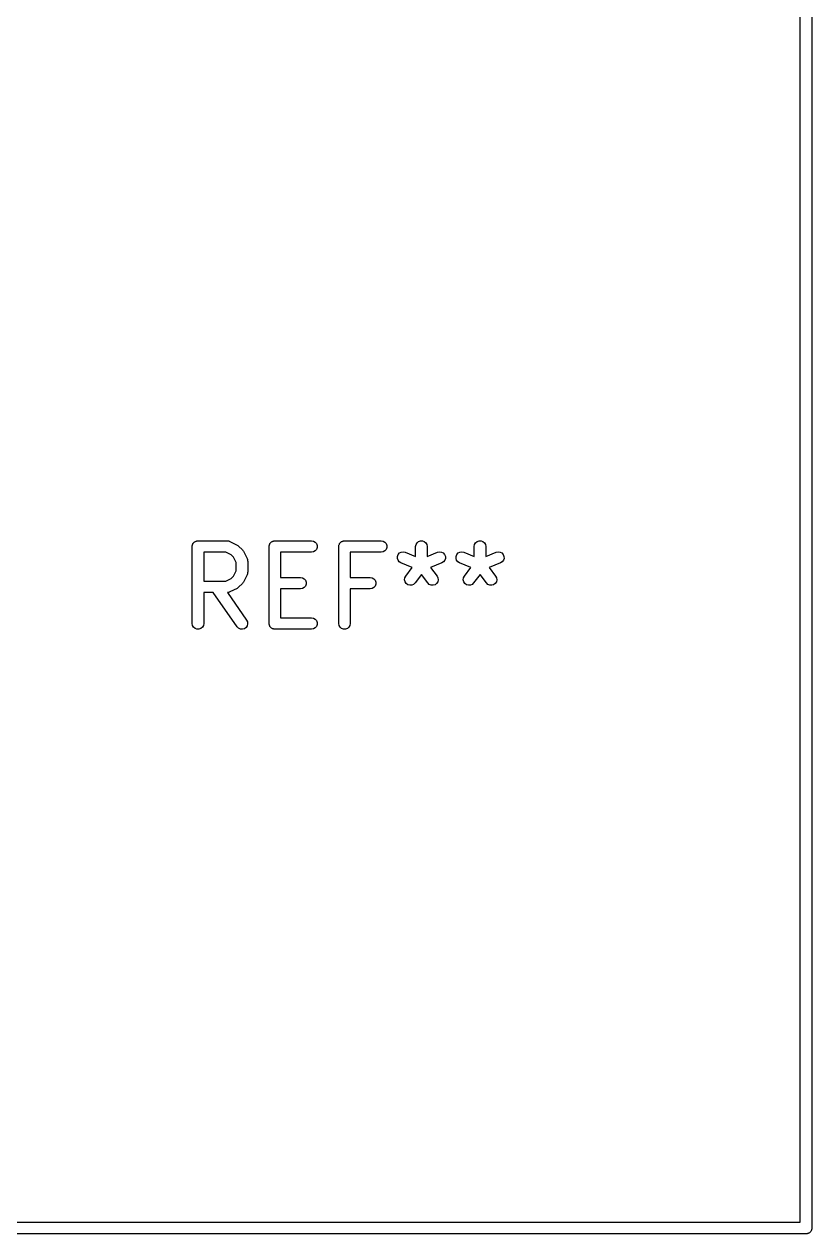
# Model space of a CAD drawing. Extents: x 85 to 212, y -151 to -91.
# Drawn here: x 201.34 to 211.57, y -150.78 to -135.05 of the extents above; entities that cross this region are included whole.
import ezdxf

# ---------------------------------------------------------------- set-up
doc = ezdxf.new("R2010")
doc.units = 0
doc.header["$MEASUREMENT"] = 0
doc.layers.add('BLACK', color=7, linetype='CONTINUOUS')

msp = doc.modelspace()

# ---------------------------------------------------------------- linework, layer by layer
at = {"layer": 'Black'}
for p, q in [((211.575, -91.5), (211.575, -150.7)), ((211.425, -150.625), (211.425, -91.575)), ((203.528, -141.811), (203.53, -141.805)), ((203.53, -141.805), (203.535, -141.8)), ((203.535, -141.8), (203.538, -141.794)), ((203.538, -141.794), (203.543, -141.79)), ((203.543, -141.79), (203.547, -141.785)), ((203.547, -141.785), (203.553, -141.782)), ((203.553, -141.782), (203.558, -141.777)), ((203.558, -141.777), (203.564, -141.775)), ((203.564, -141.775), (203.57, -141.772)), ((203.57, -141.772), (203.576, -141.771)), ((203.576, -141.771), (203.582, -141.769)), ((203.582, -141.769), (203.589, -141.769)), ((203.589, -141.769), (203.595, -141.767)), ((203.595, -141.767), (203.976, -141.767)), ((203.976, -141.767), (203.98, -141.768)), ((203.98, -141.768), (203.985, -141.768)), ((203.985, -141.768), (203.993, -141.77)), ((203.993, -141.77), (204.002, -141.772)), ((204.002, -141.772), (204.006, -141.774)), ((204.006, -141.774), (204.01, -141.775)), ((204.01, -141.775), (204.105, -141.823)), ((204.528, -141.811), (204.53, -141.805)), ((204.53, -141.805), (204.535, -141.8)), ((204.535, -141.8), (204.538, -141.794)), ((204.538, -141.794), (204.543, -141.79)), ((204.543, -141.79), (204.547, -141.785)), ((204.547, -141.785), (204.553, -141.782)), ((204.553, -141.782), (204.558, -141.777)), ((204.558, -141.777), (204.564, -141.775)), ((204.564, -141.775), (204.57, -141.772)), ((204.57, -141.772), (204.576, -141.771)), ((204.576, -141.771), (204.582, -141.769)), ((204.582, -141.769), (204.589, -141.769)), ((204.589, -141.769), (204.595, -141.767)), ((204.595, -141.767), (205.071, -141.767)), ((205.071, -141.767), (205.097, -141.772)), ((205.097, -141.772), (205.12, -141.785)), ((205.12, -141.785), (205.136, -141.805)), ((205.136, -141.805), (205.145, -141.829)), ((205.433, -141.811), (205.435, -141.805)), ((205.435, -141.805), (205.439, -141.8)), ((205.439, -141.8), (205.443, -141.794)), ((205.443, -141.794), (205.448, -141.79)), ((205.448, -141.79), (205.452, -141.785)), ((205.452, -141.785), (205.457, -141.782)), ((205.457, -141.782), (205.462, -141.777)), ((205.462, -141.777), (205.469, -141.775)), ((205.469, -141.775), (205.474, -141.772)), ((205.474, -141.772), (205.481, -141.771)), ((205.481, -141.771), (205.487, -141.769)), ((205.487, -141.769), (205.494, -141.769)), ((205.494, -141.769), (205.5, -141.767)), ((205.5, -141.767), (205.976, -141.767)), ((205.976, -141.767), (206.002, -141.772)), ((206.002, -141.772), (206.024, -141.785)), ((206.024, -141.785), (206.041, -141.805)), ((206.041, -141.805), (206.05, -141.829)), ((206.43, -141.817), (206.443, -141.794)), ((206.443, -141.794), (206.462, -141.777)), ((206.462, -141.777), (206.487, -141.769)), ((206.487, -141.769), (206.513, -141.769)), ((206.513, -141.769), (206.537, -141.777)), ((206.537, -141.777), (206.557, -141.794)), ((206.557, -141.794), (206.57, -141.817)), ((207.191, -141.817), (207.204, -141.794)), ((207.204, -141.794), (207.224, -141.777)), ((207.224, -141.777), (207.249, -141.769)), ((207.249, -141.769), (207.275, -141.769)), ((207.275, -141.769), (207.299, -141.777)), ((207.299, -141.777), (207.319, -141.794)), ((207.319, -141.794), (207.332, -141.817)), ((203.52, -141.842), (203.521, -141.836)), ((203.52, -142.842), (203.52, -141.842)), ((203.521, -141.829), (203.524, -141.823)), ((203.521, -141.836), (203.521, -141.829)), ((203.524, -141.823), (203.525, -141.817)), ((203.525, -141.817), (203.528, -141.811)), ((203.67, -141.917), (203.67, -142.291)), ((203.958, -141.917), (203.67, -141.917)), ((204.027, -141.952), (203.958, -141.917)), ((204.057, -141.982), (204.027, -141.952)), ((204.105, -141.823), (204.115, -141.83)), ((204.115, -141.83), (204.124, -141.837)), ((204.124, -141.837), (204.172, -141.885)), ((204.172, -141.885), (204.179, -141.894)), ((204.179, -141.894), (204.186, -141.904)), ((204.186, -141.904), (204.234, -141.999)), ((204.52, -141.842), (204.521, -141.836)), ((204.52, -142.842), (204.52, -141.842)), ((204.521, -141.829), (204.524, -141.823)), ((204.521, -141.836), (204.521, -141.829)), ((204.524, -141.823), (204.525, -141.817)), ((204.525, -141.817), (204.528, -141.811)), ((205.071, -141.917), (204.67, -141.917)), ((204.67, -141.917), (204.67, -142.244)), ((205.097, -141.913), (205.071, -141.917)), ((205.12, -141.9), (205.097, -141.913)), ((205.136, -141.88), (205.12, -141.9)), ((205.145, -141.855), (205.136, -141.88)), ((205.145, -141.829), (205.145, -141.855)), ((205.425, -141.842), (205.426, -141.836)), ((205.425, -142.842), (205.425, -141.842)), ((205.426, -141.829), (205.428, -141.823)), ((205.426, -141.836), (205.426, -141.829)), ((205.428, -141.823), (205.43, -141.817)), ((205.43, -141.817), (205.433, -141.811)), ((205.976, -141.917), (205.575, -141.917)), ((205.575, -141.917), (205.575, -142.244)), ((206.002, -141.913), (205.976, -141.917)), ((206.024, -141.9), (206.002, -141.913)), ((206.041, -141.88), (206.024, -141.9)), ((206.05, -141.855), (206.041, -141.88)), ((206.05, -141.829), (206.05, -141.855)), ((206.188, -141.97), (206.198, -141.946)), ((206.198, -141.946), (206.216, -141.926)), ((206.216, -141.926), (206.238, -141.914)), ((206.238, -141.914), (206.264, -141.91)), ((206.264, -141.91), (206.29, -141.916)), ((206.29, -141.916), (206.425, -141.97)), ((206.425, -141.842), (206.43, -141.817)), ((206.425, -141.97), (206.425, -141.842)), ((206.57, -141.817), (206.575, -141.842)), ((206.575, -141.842), (206.575, -141.97)), ((206.575, -141.97), (206.71, -141.916)), ((206.71, -141.916), (206.736, -141.91)), ((206.736, -141.91), (206.762, -141.914)), ((206.762, -141.914), (206.784, -141.926)), ((206.784, -141.926), (206.802, -141.946)), ((206.802, -141.946), (206.812, -141.97)), ((206.95, -141.97), (206.96, -141.946)), ((206.96, -141.946), (206.977, -141.926)), ((206.977, -141.926), (207, -141.914)), ((207, -141.914), (207.026, -141.91)), ((207.026, -141.91), (207.052, -141.916)), ((207.052, -141.916), (207.187, -141.97)), ((207.187, -141.842), (207.191, -141.817)), ((207.187, -141.97), (207.187, -141.842)), ((207.332, -141.817), (207.337, -141.842)), ((207.337, -141.842), (207.337, -141.97)), ((207.337, -141.97), (207.472, -141.916)), ((207.472, -141.916), (207.498, -141.91)), ((207.498, -141.91), (207.523, -141.914)), ((207.523, -141.914), (207.546, -141.926)), ((207.546, -141.926), (207.564, -141.946)), ((207.564, -141.946), (207.573, -141.97)), ((204.092, -142.051), (204.057, -141.982)), ((204.092, -142.158), (204.092, -142.051)), ((204.234, -141.999), (204.235, -142.003)), ((204.235, -142.003), (204.237, -142.007)), ((204.237, -142.007), (204.239, -142.016)), ((204.239, -142.016), (204.241, -142.024)), ((204.241, -142.024), (204.241, -142.029)), ((204.241, -142.029), (204.242, -142.033)), ((204.242, -142.033), (204.242, -142.176)), ((206.188, -141.996), (206.188, -141.97)), ((206.196, -142.021), (206.188, -141.996)), ((206.212, -142.041), (206.196, -142.021)), ((206.234, -142.055), (206.212, -142.041)), ((206.381, -142.114), (206.234, -142.055)), ((206.297, -142.226), (206.381, -142.114)), ((206.766, -142.055), (206.619, -142.114)), ((206.619, -142.114), (206.703, -142.226)), ((206.788, -142.041), (206.766, -142.055)), ((206.804, -142.021), (206.788, -142.041)), ((206.812, -141.996), (206.804, -142.021)), ((206.812, -141.97), (206.812, -141.996)), ((206.95, -141.996), (206.95, -141.97)), ((206.958, -142.021), (206.95, -141.996)), ((206.974, -142.041), (206.958, -142.021)), ((206.996, -142.055), (206.974, -142.041)), ((207.143, -142.114), (206.996, -142.055)), ((207.059, -142.226), (207.143, -142.114)), ((207.528, -142.055), (207.381, -142.114)), ((207.381, -142.114), (207.465, -142.226)), ((207.55, -142.041), (207.528, -142.055)), ((207.566, -142.021), (207.55, -142.041)), ((207.574, -141.996), (207.566, -142.021)), ((207.573, -141.97), (207.574, -141.996)), ((203.958, -142.291), (204.027, -142.257)), ((204.027, -142.257), (204.057, -142.227)), ((204.057, -142.227), (204.092, -142.158)), ((204.234, -142.209), (204.186, -142.304)), ((204.235, -142.205), (204.234, -142.209)), ((204.237, -142.201), (204.235, -142.205)), ((204.239, -142.193), (204.237, -142.201)), ((204.241, -142.184), (204.239, -142.193)), ((204.242, -142.176), (204.241, -142.18)), ((204.241, -142.18), (204.241, -142.184)), ((204.67, -142.244), (204.929, -142.244)), ((204.929, -142.244), (204.954, -142.248)), ((204.954, -142.248), (204.977, -142.261)), ((204.977, -142.261), (204.994, -142.281)), ((204.994, -142.281), (205.002, -142.306)), ((205.575, -142.244), (205.833, -142.244)), ((205.833, -142.244), (205.859, -142.248)), ((205.859, -142.248), (205.882, -142.261)), ((205.882, -142.261), (205.898, -142.281)), ((205.898, -142.281), (205.907, -142.306)), ((206.282, -142.275), (206.285, -142.249)), ((206.288, -142.3), (206.282, -142.275)), ((206.285, -142.249), (206.297, -142.226)), ((206.5, -142.205), (206.417, -142.316)), ((206.583, -142.316), (206.5, -142.205)), ((206.703, -142.226), (206.715, -142.249)), ((206.718, -142.275), (206.712, -142.3)), ((206.715, -142.249), (206.718, -142.275)), ((207.044, -142.275), (207.047, -142.249)), ((207.05, -142.3), (207.044, -142.275)), ((207.047, -142.249), (207.059, -142.226)), ((207.262, -142.205), (207.179, -142.316)), ((207.345, -142.316), (207.262, -142.205)), ((207.465, -142.226), (207.477, -142.249)), ((207.48, -142.275), (207.474, -142.3)), ((207.477, -142.249), (207.48, -142.275)), ((203.67, -142.291), (203.958, -142.291)), ((203.993, -142.438), (203.985, -142.441)), ((204.002, -142.437), (203.993, -142.438)), ((204.006, -142.435), (204.002, -142.437)), ((204.01, -142.433), (204.006, -142.435)), ((204.105, -142.386), (204.01, -142.433)), ((204.115, -142.378), (204.105, -142.386)), ((204.124, -142.372), (204.115, -142.378)), ((204.172, -142.324), (204.124, -142.372)), ((204.179, -142.314), (204.172, -142.324)), ((204.186, -142.304), (204.179, -142.314)), ((204.929, -142.394), (204.67, -142.394)), ((204.67, -142.394), (204.67, -142.767)), ((204.954, -142.389), (204.929, -142.394)), ((204.977, -142.376), (204.954, -142.389)), ((204.994, -142.356), (204.977, -142.376)), ((205.002, -142.332), (204.994, -142.356)), ((205.002, -142.306), (205.002, -142.332)), ((205.833, -142.394), (205.575, -142.394)), ((205.575, -142.394), (205.575, -142.842)), ((205.859, -142.389), (205.833, -142.394)), ((205.882, -142.376), (205.859, -142.389)), ((205.898, -142.356), (205.882, -142.376)), ((205.907, -142.332), (205.898, -142.356)), ((205.907, -142.306), (205.907, -142.332)), ((206.302, -142.322), (206.288, -142.3)), ((206.323, -142.338), (206.302, -142.322)), ((206.348, -142.345), (206.323, -142.338)), ((206.374, -142.344), (206.348, -142.345)), ((206.398, -142.334), (206.374, -142.344)), ((206.417, -142.316), (206.398, -142.334)), ((206.602, -142.334), (206.583, -142.316)), ((206.626, -142.344), (206.602, -142.334)), ((206.652, -142.345), (206.626, -142.344)), ((206.677, -142.338), (206.652, -142.345)), ((206.698, -142.322), (206.677, -142.338)), ((206.712, -142.3), (206.698, -142.322)), ((207.064, -142.322), (207.05, -142.3)), ((207.085, -142.338), (207.064, -142.322)), ((207.11, -142.345), (207.085, -142.338)), ((207.136, -142.344), (207.11, -142.345)), ((207.16, -142.334), (207.136, -142.344)), ((207.179, -142.316), (207.16, -142.334)), ((207.364, -142.334), (207.345, -142.316)), ((207.388, -142.344), (207.364, -142.334)), ((207.414, -142.345), (207.388, -142.344)), ((207.439, -142.338), (207.414, -142.345)), ((207.459, -142.322), (207.439, -142.338)), ((207.474, -142.3), (207.459, -142.322)), ((203.794, -142.441), (203.67, -142.441)), ((203.67, -142.441), (203.67, -142.842)), ((204.105, -142.885), (203.794, -142.441)), ((203.98, -142.44), (203.977, -142.441)), ((203.977, -142.441), (204.228, -142.799)), ((203.985, -142.441), (203.98, -142.44)), ((203.525, -142.868), (203.52, -142.842)), ((203.538, -142.891), (203.525, -142.868)), ((203.558, -142.907), (203.538, -142.891)), ((203.582, -142.916), (203.558, -142.907)), ((203.633, -142.907), (203.608, -142.916)), ((203.653, -142.891), (203.633, -142.907)), ((203.666, -142.868), (203.653, -142.891)), ((203.67, -142.842), (203.666, -142.868)), ((204.124, -142.904), (204.105, -142.885)), ((204.147, -142.915), (204.124, -142.904)), ((204.198, -142.91), (204.173, -142.917)), ((204.22, -142.895), (204.198, -142.91)), ((204.235, -142.874), (204.22, -142.895)), ((204.228, -142.799), (204.239, -142.823)), ((204.241, -142.849), (204.235, -142.874)), ((204.239, -142.823), (204.241, -142.849)), ((204.521, -142.849), (204.52, -142.842)), ((204.521, -142.855), (204.521, -142.849)), ((204.524, -142.862), (204.521, -142.855)), ((204.525, -142.868), (204.524, -142.862)), ((204.528, -142.874), (204.525, -142.868)), ((204.53, -142.88), (204.528, -142.874)), ((204.535, -142.885), (204.53, -142.88)), ((204.538, -142.891), (204.535, -142.885)), ((204.543, -142.895), (204.538, -142.891)), ((204.547, -142.9), (204.543, -142.895)), ((204.553, -142.903), (204.547, -142.9)), ((204.558, -142.907), (204.553, -142.903)), ((204.564, -142.91), (204.558, -142.907)), ((204.57, -142.913), (204.564, -142.91)), ((204.67, -142.767), (205.071, -142.767)), ((205.071, -142.767), (205.097, -142.772)), ((205.097, -142.772), (205.12, -142.785)), ((205.12, -142.9), (205.097, -142.913)), ((205.12, -142.785), (205.136, -142.805)), ((205.136, -142.88), (205.12, -142.9)), ((205.136, -142.805), (205.145, -142.829)), ((205.145, -142.855), (205.136, -142.88)), ((205.145, -142.829), (205.145, -142.855)), ((205.43, -142.868), (205.425, -142.842)), ((205.443, -142.891), (205.43, -142.868)), ((205.462, -142.907), (205.443, -142.891)), ((205.487, -142.916), (205.462, -142.907)), ((205.537, -142.907), (205.513, -142.916)), ((205.557, -142.891), (205.537, -142.907)), ((205.57, -142.868), (205.557, -142.891)), ((205.575, -142.842), (205.57, -142.868)), ((203.608, -142.916), (203.582, -142.916)), ((204.173, -142.917), (204.147, -142.915)), ((204.576, -142.914), (204.57, -142.913)), ((204.582, -142.916), (204.576, -142.914)), ((204.589, -142.916), (204.582, -142.916)), ((204.595, -142.917), (204.589, -142.916)), ((205.071, -142.917), (204.595, -142.917)), ((205.097, -142.913), (205.071, -142.917)), ((205.513, -142.916), (205.487, -142.916)), ((85.575, -150.625), (211.425, -150.625)), ((211.526, -150.77), (211.519, -150.772)), ((211.531, -150.767), (211.526, -150.77)), ((211.537, -150.765), (211.531, -150.767)), ((211.543, -150.761), (211.537, -150.765)), ((211.548, -150.757), (211.543, -150.761)), ((211.552, -150.752), (211.548, -150.757)), ((211.557, -150.748), (211.552, -150.752)), ((211.561, -150.743), (211.557, -150.748)), ((211.565, -150.737), (211.561, -150.743)), ((211.567, -150.731), (211.565, -150.737)), ((211.57, -150.726), (211.567, -150.731)), ((211.572, -150.719), (211.57, -150.726)), ((211.574, -150.713), (211.572, -150.719)), ((211.575, -150.7), (211.574, -150.706)), ((211.574, -150.706), (211.574, -150.713)), ((211.5, -150.775), (85.5, -150.775)), ((211.506, -150.774), (211.5, -150.775)), ((211.513, -150.774), (211.506, -150.774)), ((211.519, -150.772), (211.513, -150.774))]:
    msp.add_line(p, q, dxfattribs=at)

doc.saveas('drawing.dxf')
